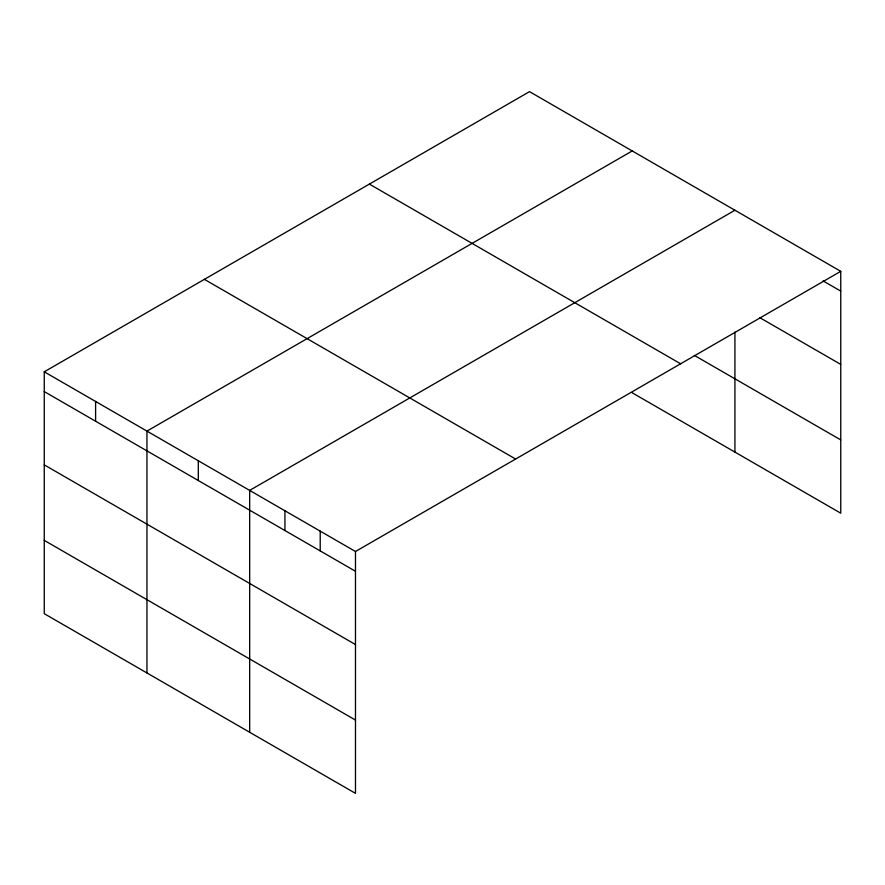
<?xml version="1.0" encoding="UTF-8"?>
<svg xmlns="http://www.w3.org/2000/svg" width="885" height="885" viewBox="0 0 885 885"><rect width="100%" height="100%" fill="white"/><g stroke="black" fill="none" stroke-linecap="round" stroke-linejoin="round"><path stroke-width="1.33" d="M44.25 371.811L355.482 551.499L355.482 793.358L44.25 613.67L44.25 371.811L529.518 91.642L840.75 271.33L840.75 513.189L632.222 392.796M632.222 150.937L146.954 431.106L146.954 672.965M734.926 210.232L249.67 490.401L249.67 732.26M355.482 551.499L840.75 271.33M823.116 280.921L840.75 291.11M759.618 317.56L840.75 364.399M694.327 355.372L840.75 439.9M369.377 184.091L680.609 363.79M204.391 279.35L515.623 459.038M44.25 391.579L355.482 571.267M44.25 464.868L355.482 644.557M44.25 540.381L355.482 720.069M734.926 332.129L734.926 452.102M320.215 531.133L320.215 550.901M284.937 510.767L284.937 530.546M198.306 460.753L198.306 480.533M95.602 401.458L95.602 421.227"/></g></svg>
